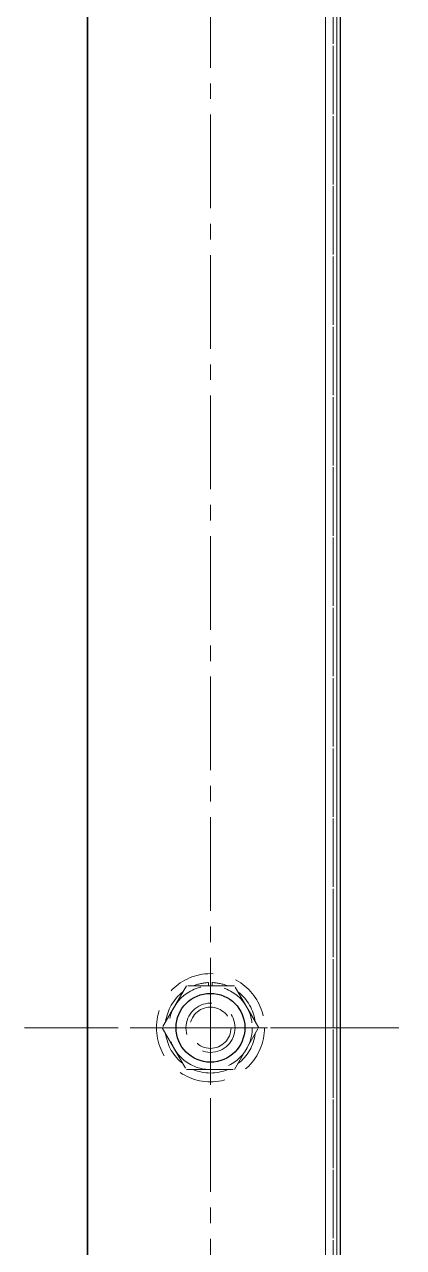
# Model space of a CAD drawing. Header units: millimetres. Extents: x 0 to 51411, y 0 to 16902.
# Drawn here: x 4623.7 to 4700.9, y 7997.5 to 8246.2 of the extents above; entities that cross this region are included whole.
import ezdxf

# ---------------------------------------------------------------- set-up
doc = ezdxf.new("R2010")
doc.units = ezdxf.units.MM
doc.linetypes.add('CENTER2', pattern=[28.575, 19.05, -3.175, 3.175, -3.175])
doc.linetypes.add('HIDDEN2', pattern=[4.7625, 3.175, -1.5875])
for name, color, linetype, lineweight in [('01_外形線', 7, 'Continuous', 25), ('03_かくれ線', 6, 'HIDDEN2', 13), ('04_中心線', 1, 'CENTER2', 9)]:
    doc.layers.add(name, color=color, linetype=linetype, lineweight=lineweight)
doc.layers.add('10_補助線', color=8, linetype='Continuous', lineweight=13, plot=False)

# ---------------------------------------------------------------- blocks, each defined once
blk = doc.blocks.new('*U325')
at = {"layer": '04_中心線', "color": 0, "linetype": 'CENTER2', "transparency": 16777216}
for p, q in [((0, 1.4), (0, 10.5)), ((-10.5, 0), (-1.4, 0)), ((1.4, 0), (10.5, 0)), ((0, -10.5), (0, -1.4))]:
    blk.add_line(p, q, dxfattribs=at)
at = {"layer": '04_中心線', "color": 0, "linetype": 'Continuous', "transparency": 16777216}
for p, q in [((-0.7, 0), (0.7, 0)), ((0, -0.7), (0, 0.7))]:
    blk.add_line(p, q, dxfattribs=at)
blk = doc.blocks.new('*U346')
at = {"layer": '04_中心線', "color": 0, "linetype": 'CENTER2', "transparency": 16777216}
for p, q in [((0, 2.2), (0, 11.59)), ((-11.59, 0), (-2.2, 0)), ((2.2, 0), (11.59, 0)), ((0, -11.59), (0, -2.2))]:
    blk.add_line(p, q, dxfattribs=at)
at = {"layer": '04_中心線', "color": 0, "linetype": 'Continuous', "transparency": 16777216}
for p, q in [((-1.1, 0), (1.1, 0)), ((0, -1.1), (0, 1.1))]:
    blk.add_line(p, q, dxfattribs=at)

msp = doc.modelspace()

# ---------------------------------------------------------------- linework, layer by layer
at = {"layer": '01_外形線'}
for p, q in [((4636.604, 8492.747), (4636.604, 7591.631)), ((4688.041, 7642.189), (4688.041, 8442.189))]:
    msp.add_line(p, q, dxfattribs=at)
msp.add_lwpolyline([(4636.604, 8492.747), (4636.541, 8492.81), (4636.541, 7591.568), (4636.604, 7591.631)], dxfattribs=at)
msp.add_circle((4661.604, 8042.189), 7, dxfattribs=at)
at = {"layer": '03_かくれ線', "ltscale": 3}
msp.add_line((4686.541, 7642.189), (4686.541, 8442.189), dxfattribs=at)
msp.add_lwpolyline([(4636.604, 7591.631), (4683.005, 7638.032, -0.6681786), (4686.541, 7646.568), (4686.541, 8437.81, -0.6681786), (4683.005, 8446.346), (4636.604, 8492.747)], format="xyb", dxfattribs=at)
for points in [[(4661.229, 8050.689), (4661.229, 8051.381)], [(4661.979, 8050.689), (4661.979, 8051.381)]]:
    msp.add_lwpolyline(points, dxfattribs=at)
msp.add_lwpolyline([(4656.696, 8033.689), (4666.511, 8033.689), (4671.419, 8042.189), (4666.511, 8050.689), (4656.696, 8050.689), (4651.789, 8042.189)], close=True, dxfattribs=at)
for radius in [11, 8.5, 5, 4.188]:
    msp.add_circle((4661.604, 8042.189), radius, dxfattribs=at)
for start, end in [(92.33607, 112.49498), (67.50502, 87.66393), (127.50502, 172.49498), (7.50502, 52.49498), (187.50502, 232.49498), (307.50502, 352.49498), (247.50502, 292.49498)]:
    msp.add_arc((4661.604, 8042.189), 9.2, start, end, dxfattribs=at)
at = {"layer": '04_中心線'}
for p, q in [((4661.604, 8342.189), (4661.604, 7742.189)), ((4623.745, 8042.189), (4700.9, 8042.189)), ((4692.881, 8042.189), (4630.564, 8042.189))]:
    msp.add_line(p, q, dxfattribs=at)
at = {"layer": '10_補助線'}
for p, q in [((4685.041, 7639.007), (4685.041, 8444.31)), ((4687.291, 7642.189), (4687.291, 8442.189))]:
    msp.add_line(p, q, dxfattribs=at)

# ---------------------------------------------------------------- block references
at = {"layer": '04_中心線', "linetype": 'CENTER2'}
for name, rotation in [('*U346', 180), ('*U325', 270)]:
    msp.add_blockref(name, (4661.604, 8042.189), dxfattribs=dict(at, rotation=rotation))

doc.saveas('drawing.dxf')
